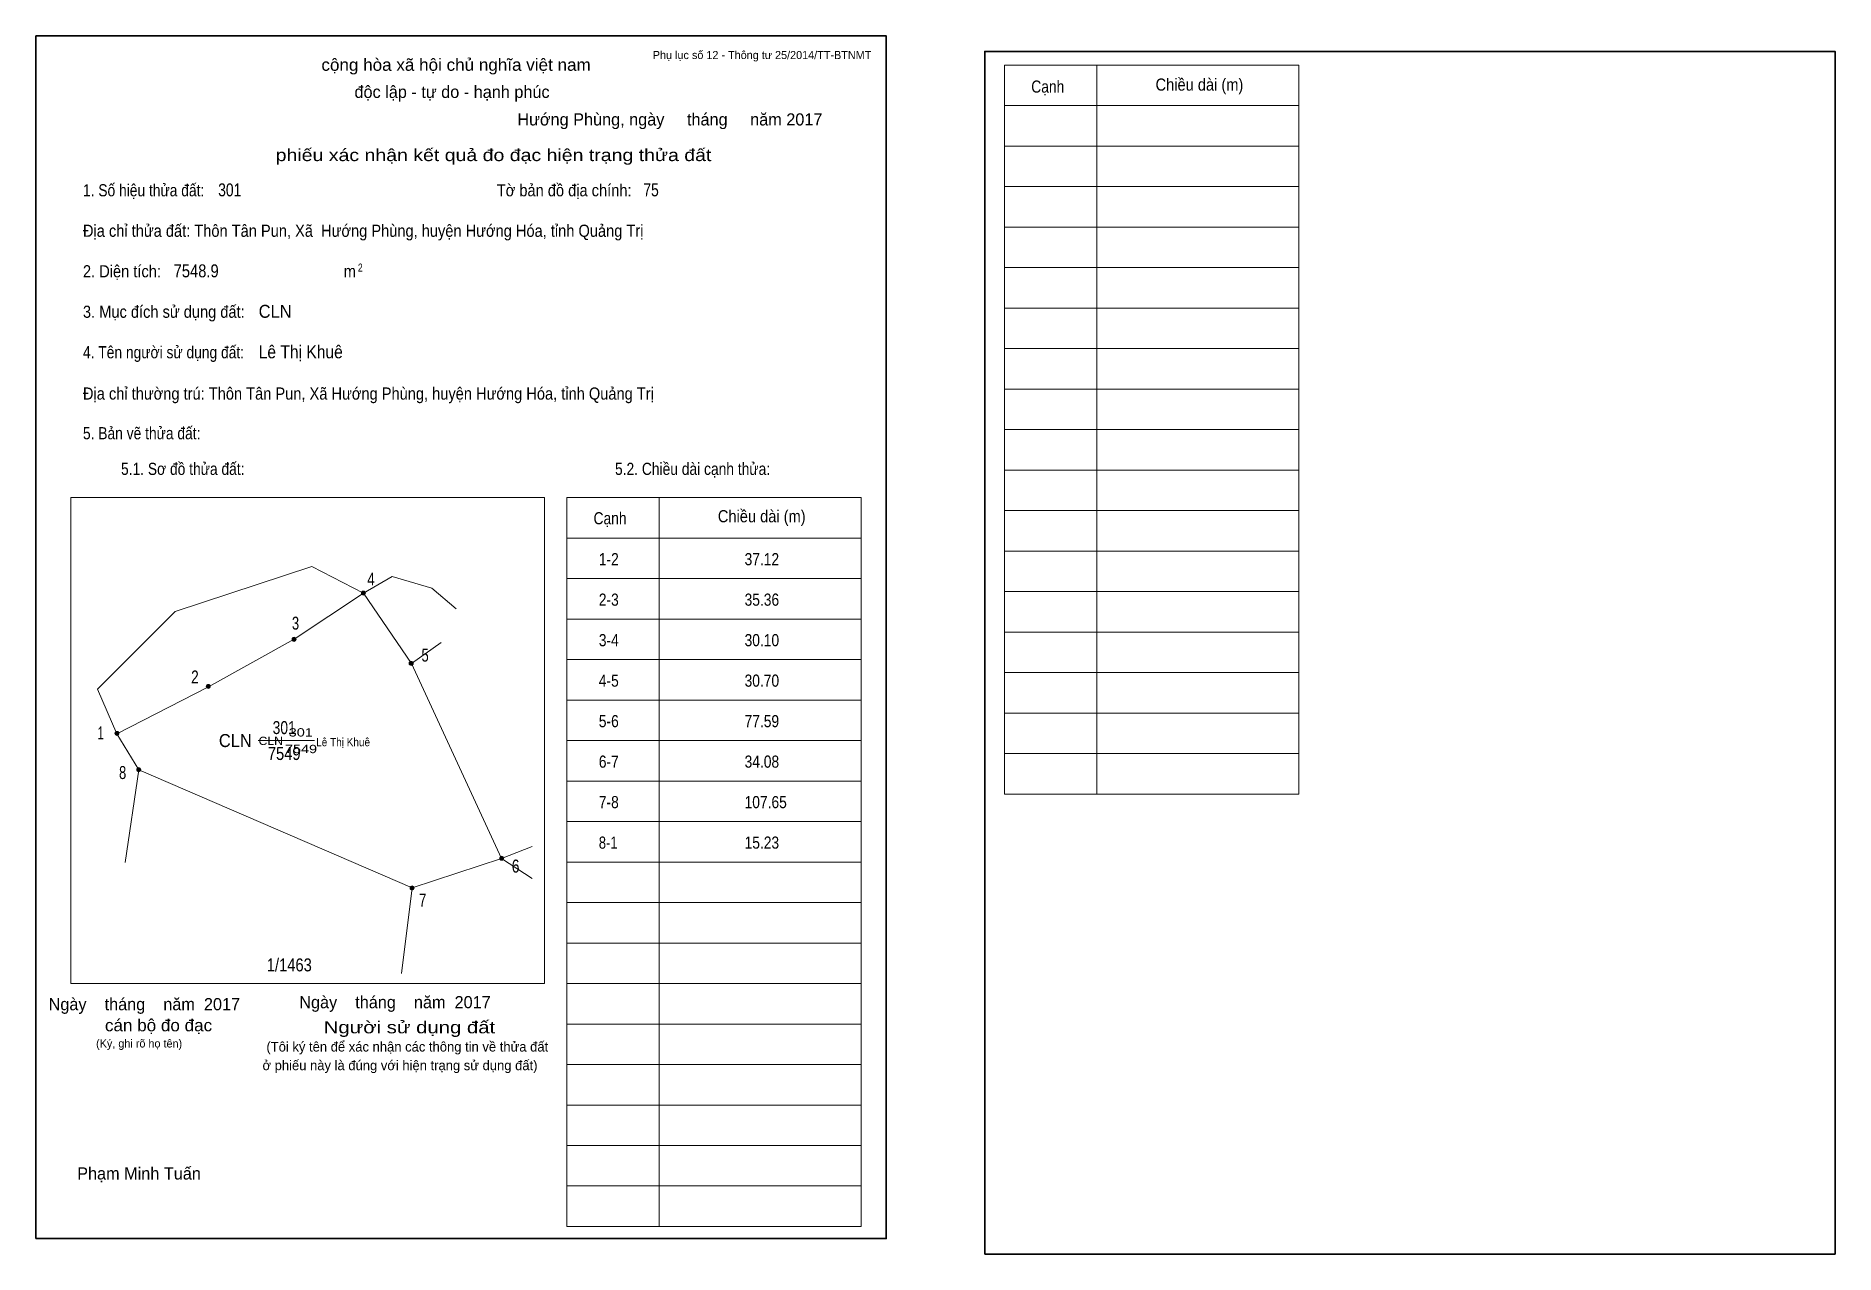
# Model space of a CAD drawing. Header units: centimetres. Extents: x 0 to 44.4, y -0.4 to 29.7.
import ezdxf
from ezdxf.enums import TextEntityAlignment as Align

# ---------------------------------------------------------------- set-up
doc = ezdxf.new("R2010")
doc.units = ezdxf.units.CM
doc.header["$LTSCALE"] = 0.12
for name, color, linetype, lineweight in [('13', 7, 'Continuous', 13), ('32', 7, 'Continuous', 13), ('33', 7, 'Continuous', 13), ('6', 7, 'Continuous', 13), ('63', 7, 'Continuous', 13)]:
    doc.layers.add(name, color=color, linetype=linetype, lineweight=lineweight)
for name, color, linetype in [('2', 7, 'Continuous'), ('30', 7, 'Continuous'), ('34', 7, 'Continuous')]:
    doc.layers.add(name, color=color, linetype=linetype)

msp = doc.modelspace()

# ---------------------------------------------------------------- hatches: boundary and pattern name
at = {"layer": '32'}
for points in [[(8.1363, 15.9413, 1), (8.0363, 15.9413, 1)], [(6.4247, 14.7997, 1), (6.3247, 14.7997, 1)], [(9.3155, 14.2051, 1), (9.2155, 14.2051, 1)], [(4.3057, 13.6377, 1), (4.2057, 13.6377, 1)], [(2.05, 12.4757, 1), (1.95, 12.4757, 1)], [(2.5866, 11.5836, 1), (2.4866, 11.5836, 1)], [(11.55, 9.3949, 1), (11.45, 9.3949, 1)], [(9.3394, 8.6594, 1), (9.2394, 8.6594, 1)]]:
    msp.add_hatch(color=256, dxfattribs=at).paths.add_polyline_path(points)

# ---------------------------------------------------------------- linework, layer by layer
at = {"layer": '13'}
msp.add_line((6.18, 12.3), (6.88, 12.3), dxfattribs=at)
at = {"layer": '32'}
for centre in [(8.0863, 15.9413), (6.3747, 14.7997), (9.2655, 14.2051), (4.2557, 13.6377), (2, 12.4757), (2.5366, 11.5836), (11.5, 9.3949), (9.2894, 8.6594)]:
    msp.add_circle(centre, 0.05, dxfattribs=at)
at = {"layer": '33'}
msp.add_line((5.49, 12.3), (6.77, 12.3), dxfattribs=at)
at = {"layer": '6'}
for p, q in [((9.27, 14.2), (8.09, 15.94)), ((2, 12.47), (1.52, 13.57)), ((2, 12.47), (2.54, 11.58)), ((9.29, 8.66), (11.5, 9.39)), ((12.25, 9.68), (11.5, 9.39)), ((11.5, 9.39), (12.25, 8.89))]:
    msp.add_line(p, q, dxfattribs=at)
for points in [[(1.52, 13.57), (3.44, 15.49), (6.81, 16.6), (8.09, 15.94)], [(8.09, 15.94), (8.8, 16.35), (9.78, 16.06), (10.38, 15.55)], [(8.09, 15.94), (6.38, 14.8), (4.26, 13.63), (2, 12.47)], [(11.5, 9.39), (9.27, 14.2), (10.01, 14.72)], [(9.03, 6.55), (9.29, 8.66), (2.54, 11.58), (2.2, 9.29)]]:
    msp.add_lwpolyline(points, dxfattribs=at)
at = {"layer": '63'}
for p, q in [((23.92, 28.98), (31.19, 28.98)), ((23.92, 10.98), (23.92, 28.98)), ((26.2, 10.98), (26.2, 28.98)), ((31.19, 10.98), (31.19, 28.98)), ((23.92, 27.98), (31.19, 27.98)), ((23.92, 26.98), (31.19, 26.98)), ((23.92, 25.98), (31.19, 25.98)), ((23.92, 24.98), (31.19, 24.98)), ((23.92, 23.98), (31.19, 23.98)), ((23.92, 22.98), (31.19, 22.98)), ((23.92, 21.98), (31.19, 21.98)), ((23.92, 20.98), (31.19, 20.98)), ((23.92, 19.98), (31.19, 19.98)), ((23.92, 18.98), (31.19, 18.98)), ((0.86, 18.3), (12.56, 18.3)), ((0.86, 6.3), (0.86, 18.3)), ((12.56, 6.3), (12.56, 18.3)), ((13.11, 18.3), (20.38, 18.3)), ((13.11, 0.3), (13.11, 18.3)), ((15.39, 0.3), (15.39, 18.3)), ((20.38, 0.3), (20.38, 18.3)), ((23.92, 17.98), (31.19, 17.98)), ((13.11, 17.3), (20.38, 17.3)), ((23.92, 16.98), (31.19, 16.98)), ((13.11, 16.3), (20.38, 16.3)), ((23.92, 15.98), (31.19, 15.98)), ((13.11, 15.3), (20.38, 15.3)), ((23.92, 14.98), (31.19, 14.98)), ((13.11, 14.3), (20.38, 14.3)), ((23.92, 13.98), (31.19, 13.98)), ((13.11, 13.3), (20.38, 13.3)), ((23.92, 12.98), (31.19, 12.98)), ((13.11, 12.3), (20.38, 12.3)), ((23.92, 11.98), (31.19, 11.98)), ((13.11, 11.3), (20.38, 11.3)), ((23.92, 10.98), (31.19, 10.98)), ((13.11, 10.3), (20.38, 10.3)), ((13.11, 9.3), (20.38, 9.3)), ((13.11, 8.3), (20.38, 8.3)), ((13.11, 7.3), (20.38, 7.3)), ((0.86, 6.3), (12.56, 6.3)), ((13.11, 6.3), (20.38, 6.3)), ((13.11, 5.3), (20.38, 5.3)), ((13.11, 4.3), (20.38, 4.3)), ((13.11, 3.3), (20.38, 3.3)), ((13.11, 2.3), (20.38, 2.3)), ((13.11, 1.3), (20.38, 1.3)), ((13.11, 0.3), (20.38, 0.3))]:
    msp.add_line(p, q, dxfattribs=at)
at = {"layer": '63', "lineweight": 35}
for points in [[(0, 0), (0, 29.7), (21, 29.7), (21, 0)], [(23.43, -0.38), (23.43, 29.32), (44.43, 29.32), (44.43, -0.38)]]:
    msp.add_lwpolyline(points, close=True, dxfattribs=at)

# ---------------------------------------------------------------- texts
at = {"layer": '13', "width": 1.3}
for s, p in [('301', (6.54, 12.4)), ('7549', (6.545, 11.99))]:
    msp.add_text(s, height=0.205, dxfattribs=at).set_placement(p, align=Align.CENTER)
at = {"layer": '13', "width": 1.1}
msp.add_text('CLN', height=0.205, dxfattribs=at).set_placement((6.1, 12.19), align=Align.RIGHT)
at = {"layer": '2', "width": 0.9}
msp.add_text('Lê Thị Khuê', height=0.205, dxfattribs=at).set_placement((7.585, 12.16), align=Align.CENTER)
at = {"layer": '30'}
for s, height, width, p in [('1-2', 0.3, 0.85, (13.9, 16.63)), ('37.12', 0.3, 0.85, (17.5, 16.63)), ('2-3', 0.3, 0.85, (13.9, 15.63)), ('35.36', 0.3, 0.85, (17.5, 15.63)), ('3-4', 0.3, 0.85, (13.9, 14.63)), ('30.10', 0.3, 0.85, (17.5, 14.63)), ('4-5', 0.3, 0.85, (13.9, 13.63)), ('30.70', 0.3, 0.85, (17.5, 13.63)), ('5-6', 0.3, 0.85, (13.9, 12.63)), ('77.59', 0.3, 0.85, (17.5, 12.63)), ('6-7', 0.3, 0.85, (13.9, 11.63)), ('34.08', 0.3, 0.85, (17.5, 11.63)), ('7-8', 0.3, 0.85, (13.9, 10.63)), ('107.65', 0.3, 0.85, (17.5, 10.63)), ('8-1', 0.3, 0.8, (13.9, 9.63)), ('15.23', 0.3, 0.85, (17.5, 9.63)), ('1/1463', 0.32, 0.85, (5.7, 6.6))]:
    msp.add_text(s, height=height, dxfattribs=dict(at, width=width)).set_placement(p)
at = {"layer": '32'}
for s, width, p in [('4', 0.8, (8.275, 16.13)), ('3', 0.75, (6.41, 15.04)), ('5', 0.75, (9.61, 14.25)), ('2', 0.8, (3.925, 13.71)), ('1', 0.65, (1.6, 12.33)), ('8', 0.75, (2.14, 11.35)), ('6', 0.8, (11.845, 9.04)), ('7', 0.75, (9.55, 8.2))]:
    msp.add_text(s, height=0.32, dxfattribs=dict(at, width=width)).set_placement(p, align=Align.CENTER)
at = {"layer": '33', "width": 0.95}
msp.add_text('CLN', height=0.32, dxfattribs=at).set_placement((5.33, 12.14), align=Align.RIGHT)
at = {"layer": '33'}
for s, width, p in [('301', 0.8, (6.13, 12.46)), ('7549', 0.85, (6.13, 11.82))]:
    msp.add_text(s, height=0.32, dxfattribs=dict(at, width=width)).set_placement(p, align=Align.CENTER)
at = {"layer": '34'}
for s, width, p in [('301', 0.8, (4.5, 25.74)), ('75', 0.8, (15, 25.74)), ('7548.9', 0.85, (3.4, 23.74)), ('CLN', 0.95, (5.5, 22.74)), ('Lê Thị Khuê', 0.9, (5.5, 21.74))]:
    msp.add_text(s, height=0.32, dxfattribs=dict(at, width=width)).set_placement(p)
at = {"layer": '63'}
for s, height, p in [('Phụ lục số 12 - Thông tư 25/2014/TT-BTNMT', 0.2, (20.63, 29.13)), ('Ngày    tháng    năm  2017', 0.3, (5.04, 5.64)), ('Ngày    tháng    năm  2017', 0.3, (11.23, 5.69)), ('(Ký, ghi rõ họ tên)', 0.2, (3.61, 4.72))]:
    msp.add_text(s, height=height, dxfattribs=at).set_placement(p, align=Align.RIGHT)
at = {"layer": '63', "width": 1.05}
msp.add_text('cộng hòa xã hội chủ nghĩa việt nam', height=0.3, dxfattribs=at).set_placement((10.375, 28.84), align=Align.CENTER)
at = {"layer": '63'}
for s, height, p in [('độc lập - tự do - hạnh phúc', 0.3, (10.275, 28.17)), ('Hướng Phùng, ngày     tháng     năm 2017', 0.3, (15.655, 27.49)), ('(Tôi ký tên để xác nhận các thông tin về thửa đất ', 0.24, (9.215, 4.62)), ('ở phiếu này là đúng với hiện trạng sử dụng đất)', 0.24, (8.99, 4.16)), ('Phạm Minh Tuấn', 0.3, (2.545, 1.46))]:
    msp.add_text(s, height=height, dxfattribs=at).set_placement(p, align=Align.CENTER)
for s, height, width, p in [('Cạnh', 0.3, 0.85, (24.58, 28.3)), ('Chiều dài (m)', 0.3, 0.9, (27.65, 28.35)), ('1. Số hiệu thửa đất:', 0.3, 0.85, (1.16, 25.74)), ('Tờ bản đồ địa chính:', 0.3, 0.9, (11.38, 25.74)), ('Địa chỉ thửa đất: Thôn Tân Pun, Xã  Hướng Phùng, huyện Hướng Hóa, tỉnh Quảng Trị', 0.3, 0.9, (1.16, 24.74)), ('2. Diện tích:', 0.3, 0.9, (1.16, 23.74)), ('2', 0.2, 0.8, (7.95, 23.88)), ('m', 0.3, 0.9, (7.6, 23.74)), ('3. Mục đích sử dụng đất:', 0.3, 0.9, (1.16, 22.74)), ('4. Tên người sử dụng đất:', 0.3, 0.85, (1.16, 21.74)), ('Địa chỉ thường trú: Thôn Tân Pun, Xã Hướng Phùng, huyện Hướng Hóa, tỉnh Quảng Trị', 0.3, 0.9, (1.16, 20.72)), ('5. Bản vẽ thửa đất:', 0.3, 0.85, (1.16, 19.74)), ('5.1. Sơ đồ thửa đất:', 0.3, 0.85, (2.1, 18.86)), ('5.2. Chiều dài cạnh thửa:', 0.3, 0.85, (14.3, 18.86)), ('Cạnh', 0.3, 0.85, (13.77, 17.64)), ('Chiều dài (m)', 0.3, 0.9, (16.84, 17.69))]:
    msp.add_text(s, height=height, dxfattribs=dict(at, width=width)).set_placement(p)
for s, width, p in [('phiếu xác nhận kết quả đo đạc hiện trạng thửa đất', 1.2, (16.68, 26.61)), ('cán bộ đo đạc', 1.05, (4.35, 5.12)), ('Người sử dụng đất', 1.25, (11.34, 5.07))]:
    msp.add_text(s, height=0.3, dxfattribs=dict(at, width=width)).set_placement(p, align=Align.RIGHT)

doc.saveas('drawing.dxf')
